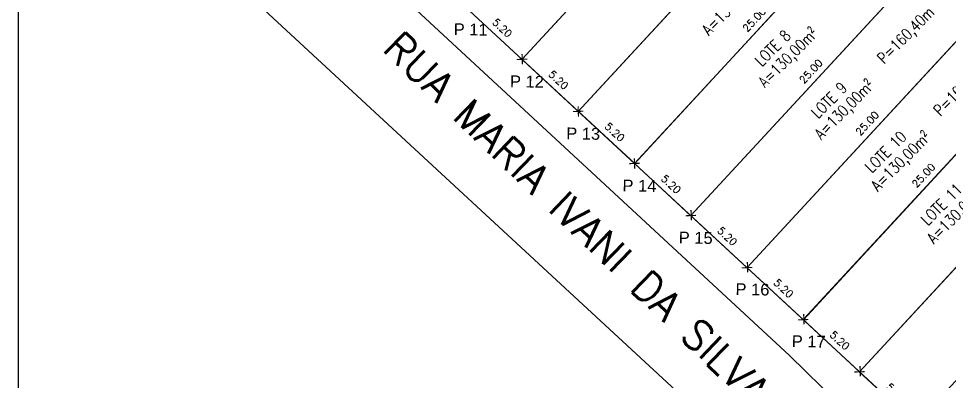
# Model space of a CAD drawing. Header units: millimetres. Extents: x 3076 to 3201, y 1450 to 1555.
# Drawn here: x 3075.7 to 3138.8, y 1485.5 to 1510.1 of the extents above; entities that cross this region are included whole.
import ezdxf
from ezdxf.enums import TextEntityAlignment as Align

# ---------------------------------------------------------------- set-up
doc = ezdxf.new("R2010")
doc.units = ezdxf.units.MM
doc.layers.get('Defpoints').update_dxf_attribs({"color": 250, "true_color": 0x323232})
for name, color, linetype in [('AMARELO', 2, 'Continuous'), ('CINZA', 8, 'Continuous'), ('COD_PONTO', 7, 'Continuous'), ('cotas', 4, 'Continuous'), ('MAGENTA', 6, 'Continuous'), ('QD_LOTE', 1, 'Continuous')]:
    doc.layers.add(name, color=color, linetype=linetype)
doc.layers.add('PONTOS', color=7, linetype='Continuous', lineweight=0)
doc.styles.add('arcad1', font='romans.shx')
doc.styles.add('COTA250', font='ROMANS.SHX', dxfattribs={"height": 0.5})
doc.styles.get("Standard").update_dxf_attribs({"font": 'arial.ttf'})
doc.styles.add('TEXTO', font='romans.shx')
doc.dimstyles.new('COTA250', dxfattribs={"dimtxt": 0.5, "dimasz": 0.5, "dimexe": 0.05, "dimexo": 0.95, "dimgap": 0.4, "dimtad": 1, "dimzin": 4, "dimdsep": 46, "dimtxsty": 'COTA250', "dimblk": 'ARCHTICK', "dimcen": -0.1, "dimdle": 0.05, "dimse1": 1, "dimse2": 1, "dimclrd": 8, "dimclre": 3, "dimclrt": 2, "dimadec": 0, "dimazin": 0, "dimtfac": 1, "dimtix": 1, "dimtmove": 2, "dimatfit": 3, "dimldrblk": 'ARCHTICK', "dimfxl": 1, "dimtvp": 0.125, "dimtolj": 1, "dimtzin": 4, "dimarcsym": 0})

# ---------------------------------------------------------------- blocks, each defined once
blk = doc.blocks.new('_ArchTick')
at = {"color": 0, "linetype": 'ByBlock', "const_width": 0.15}
blk.add_lwpolyline([(-0.5, -0.5), (0.5, 0.5)], dxfattribs=at)
blk = doc.blocks.new('*D161')
at = {"layer": 'cotas', "color": 8, "lineweight": -2, "transparency": 16777216}
blk.add_line((3106.012, 1510.954), (3109.9, 1507.353), dxfattribs=at)
at = {"layer": 'Defpoints', "color": 0, "transparency": 16777216}
for p in [(3106.063, 1510.935), (3109.864, 1507.387), (3109.883, 1507.407)]:
    blk.add_point(p, dxfattribs=at)
at = {"layer": 'cotas', "color": 8, "lineweight": -2, "transparency": 16777216, "xscale": 0.5, "yscale": 0.5, "zscale": 0.5}
for p, rotation in [((3106.048, 1510.92), 137.1981302917409), ((3109.864, 1507.387), 317.1981302917409)]:
    blk.add_blockref('_ArchTick', p, dxfattribs=dict(at, rotation=rotation))
at = {"layer": 'cotas', "color": 2, "transparency": 16777216, "insert": (3108.398, 1509.63), "char_height": 0.5, "attachment_point": 5, "rotation": 317.19813, "style": 'COTA250'}
blk.add_mtext('\\A1; 5.20', dxfattribs=at)
blk = doc.blocks.new('*D162')
at = {"layer": 'cotas', "color": 8, "lineweight": -2, "transparency": 16777216}
blk.add_line((3109.827, 1507.421), (3113.716, 1503.819), dxfattribs=at)
at = {"layer": 'Defpoints', "color": 0, "transparency": 16777216}
for p in [(3109.883, 1507.407), (3113.679, 1503.853), (3113.679, 1503.853)]:
    blk.add_point(p, dxfattribs=at)
at = {"layer": 'cotas', "color": 8, "lineweight": -2, "transparency": 16777216, "xscale": 0.5, "yscale": 0.5, "zscale": 0.5}
for p, rotation in [((3109.864, 1507.387), 137.1981302917409), ((3113.679, 1503.853), 317.1981302917409)]:
    blk.add_blockref('_ArchTick', p, dxfattribs=dict(at, rotation=rotation))
at = {"layer": 'cotas', "color": 2, "transparency": 16777216, "insert": (3112.213, 1506.097), "char_height": 0.5, "attachment_point": 5, "rotation": 317.19813, "style": 'COTA250'}
blk.add_mtext('\\A1; 5.20', dxfattribs=at)
blk = doc.blocks.new('*D163')
at = {"layer": 'cotas', "color": 8, "lineweight": -2, "transparency": 16777216}
blk.add_line((3113.642, 1503.887), (3117.531, 1500.286), dxfattribs=at)
at = {"layer": 'Defpoints', "color": 0, "transparency": 16777216}
for p in [(3113.679, 1503.853), (3117.494, 1500.32), (3117.494, 1500.32)]:
    blk.add_point(p, dxfattribs=at)
at = {"layer": 'cotas', "color": 8, "lineweight": -2, "transparency": 16777216, "xscale": 0.5, "yscale": 0.5, "zscale": 0.5}
for p, rotation in [((3113.679, 1503.853), 137.1981302917409), ((3117.494, 1500.32), 317.1981302917409)]:
    blk.add_blockref('_ArchTick', p, dxfattribs=dict(at, rotation=rotation))
at = {"layer": 'cotas', "color": 2, "transparency": 16777216, "insert": (3116.028, 1502.564), "char_height": 0.5, "attachment_point": 5, "rotation": 317.19813, "style": 'COTA250'}
blk.add_mtext('\\A1; 5.20', dxfattribs=at)
blk = doc.blocks.new('*D164')
at = {"layer": 'cotas', "color": 8, "lineweight": -2, "transparency": 16777216}
blk.add_line((3117.458, 1500.354), (3121.346, 1496.753), dxfattribs=at)
at = {"layer": 'Defpoints', "color": 0, "transparency": 16777216}
for p in [(3117.494, 1500.32), (3121.31, 1496.787), (3121.342, 1496.822)]:
    blk.add_point(p, dxfattribs=at)
at = {"layer": 'cotas', "color": 8, "lineweight": -2, "transparency": 16777216, "xscale": 0.5, "yscale": 0.5, "zscale": 0.5}
for p, rotation in [((3117.494, 1500.32), 137.1981302917409), ((3121.31, 1496.787), 317.1981302917409)]:
    blk.add_blockref('_ArchTick', p, dxfattribs=dict(at, rotation=rotation))
at = {"layer": 'cotas', "color": 2, "transparency": 16777216, "insert": (3119.844, 1499.03), "char_height": 0.5, "attachment_point": 5, "rotation": 317.19813, "style": 'COTA250'}
blk.add_mtext('\\A1; 5.20', dxfattribs=at)
blk = doc.blocks.new('*D165')
at = {"layer": 'cotas', "color": 8, "lineweight": -2, "transparency": 16777216}
blk.add_line((3121.273, 1496.821), (3125.161, 1493.22), dxfattribs=at)
at = {"layer": 'Defpoints', "color": 0, "transparency": 16777216}
for p in [(3121.342, 1496.822), (3125.125, 1493.254), (3125.162, 1493.294)]:
    blk.add_point(p, dxfattribs=at)
at = {"layer": 'cotas', "color": 8, "lineweight": -2, "transparency": 16777216, "xscale": 0.5, "yscale": 0.5, "zscale": 0.5}
for p, rotation in [((3121.31, 1496.787), 137.1981302917409), ((3125.125, 1493.254), 317.1981302917409)]:
    blk.add_blockref('_ArchTick', p, dxfattribs=dict(at, rotation=rotation))
at = {"layer": 'cotas', "color": 2, "transparency": 16777216, "insert": (3123.659, 1495.497), "char_height": 0.5, "attachment_point": 5, "rotation": 317.19813, "style": 'COTA250'}
blk.add_mtext('\\A1; 5.20', dxfattribs=at)
blk = doc.blocks.new('*D166')
at = {"layer": 'cotas', "color": 8, "lineweight": -2, "transparency": 16777216}
blk.add_line((3125.088, 1493.288), (3128.977, 1489.686), dxfattribs=at)
at = {"layer": 'Defpoints', "color": 0, "transparency": 16777216}
for p in [(3125.162, 1493.294), (3128.94, 1489.72), (3128.94, 1489.72)]:
    blk.add_point(p, dxfattribs=at)
at = {"layer": 'cotas', "color": 8, "lineweight": -2, "transparency": 16777216, "xscale": 0.5, "yscale": 0.5, "zscale": 0.5}
for p, rotation in [((3125.125, 1493.254), 137.1981302917409), ((3128.94, 1489.72), 317.1981302917409)]:
    blk.add_blockref('_ArchTick', p, dxfattribs=dict(at, rotation=rotation))
at = {"layer": 'cotas', "color": 2, "transparency": 16777216, "insert": (3127.474, 1491.964), "char_height": 0.5, "attachment_point": 5, "rotation": 317.19813, "style": 'COTA250'}
blk.add_mtext('\\A1; 5.20', dxfattribs=at)
blk = doc.blocks.new('*D167')
at = {"layer": 'cotas', "color": 8, "lineweight": -2, "transparency": 16777216}
blk.add_line((3128.903, 1489.754), (3132.792, 1486.153), dxfattribs=at)
at = {"layer": 'Defpoints', "color": 0, "transparency": 16777216}
for p in [(3128.94, 1489.72), (3132.755, 1486.187), (3132.802, 1486.238)]:
    blk.add_point(p, dxfattribs=at)
at = {"layer": 'cotas', "color": 8, "lineweight": -2, "transparency": 16777216, "xscale": 0.5, "yscale": 0.5, "zscale": 0.5}
for p, rotation in [((3128.94, 1489.72), 137.1981302917409), ((3132.755, 1486.187), 317.1981302917409)]:
    blk.add_blockref('_ArchTick', p, dxfattribs=dict(at, rotation=rotation))
at = {"layer": 'cotas', "color": 2, "transparency": 16777216, "insert": (3131.289, 1488.431), "char_height": 0.5, "attachment_point": 5, "rotation": 317.19813, "style": 'COTA250'}
blk.add_mtext('\\A1; 5.20', dxfattribs=at)
blk = doc.blocks.new('*D168')
at = {"layer": 'cotas', "color": 8, "lineweight": -2, "transparency": 16777216}
blk.add_line((3132.719, 1486.221), (3136.607, 1482.62), dxfattribs=at)
at = {"layer": 'Defpoints', "color": 0, "transparency": 16777216}
for p in [(3132.802, 1486.238), (3136.571, 1482.654), (3136.571, 1482.654)]:
    blk.add_point(p, dxfattribs=at)
at = {"layer": 'cotas', "color": 8, "lineweight": -2, "transparency": 16777216, "xscale": 0.5, "yscale": 0.5, "zscale": 0.5}
for p, rotation in [((3132.755, 1486.187), 137.1981302917409), ((3136.571, 1482.654), 317.1981302917409)]:
    blk.add_blockref('_ArchTick', p, dxfattribs=dict(at, rotation=rotation))
at = {"layer": 'cotas', "color": 2, "transparency": 16777216, "insert": (3135.105, 1484.897), "char_height": 0.5, "attachment_point": 5, "rotation": 317.19813, "style": 'COTA250'}
blk.add_mtext('\\A1; 5.20', dxfattribs=at)
blk = doc.blocks.new('*D109')
at = {"layer": 'cotas', "color": 8, "lineweight": -2, "transparency": 16777216}
blk.add_line((3109.844, 1507.365), (3126.874, 1525.804), dxfattribs=at)
at = {"layer": 'Defpoints', "color": 0, "transparency": 16777216}
for p in [(3126.84, 1525.767), (3126.84, 1525.767), (3109.878, 1507.402, -0.281)]:
    blk.add_point(p, dxfattribs=at)
at = {"layer": 'cotas', "color": 8, "lineweight": -2, "transparency": 16777216, "xscale": 0.5, "yscale": 0.5, "zscale": 0.5}
for p, rotation in [((3126.84, 1525.767), 47.27451773905912), ((3109.878, 1507.402), 227.2745177390592)]:
    blk.add_blockref('_ArchTick', p, dxfattribs=dict(at, rotation=rotation))
at = {"layer": 'cotas', "color": 2, "transparency": 16777216, "insert": (3117.881, 1517.025), "char_height": 0.5, "attachment_point": 5, "rotation": 47.27452, "style": 'COTA250'}
blk.add_mtext('\\A1; 25.00', dxfattribs=at)
blk = doc.blocks.new('*D110')
at = {"layer": 'cotas', "color": 8, "lineweight": -2, "transparency": 16777216}
blk.add_line((3113.645, 1503.817), (3130.675, 1522.255), dxfattribs=at)
at = {"layer": 'Defpoints', "color": 0, "transparency": 16777216}
for p in [(3130.641, 1522.219), (3130.641, 1522.219), (3113.679, 1503.853, -0.281)]:
    blk.add_point(p, dxfattribs=at)
at = {"layer": 'cotas', "color": 8, "lineweight": -2, "transparency": 16777216, "xscale": 0.5, "yscale": 0.5, "zscale": 0.5}
for p, rotation in [((3130.641, 1522.219), 47.27451773905912), ((3113.679, 1503.853), 227.2745177390592)]:
    blk.add_blockref('_ArchTick', p, dxfattribs=dict(at, rotation=rotation))
at = {"layer": 'cotas', "color": 2, "transparency": 16777216, "insert": (3121.683, 1513.477), "char_height": 0.5, "attachment_point": 5, "rotation": 47.27452, "style": 'COTA250'}
blk.add_mtext('\\A1; 25.00', dxfattribs=at)
blk = doc.blocks.new('*D111')
at = {"layer": 'cotas', "color": 8, "lineweight": -2, "transparency": 16777216}
blk.add_line((3117.46, 1500.283), (3134.49, 1518.722), dxfattribs=at)
at = {"layer": 'Defpoints', "color": 0, "transparency": 16777216}
for p in [(3134.456, 1518.685), (3134.456, 1518.685), (3117.494, 1500.32, -0.281)]:
    blk.add_point(p, dxfattribs=at)
at = {"layer": 'cotas', "color": 8, "lineweight": -2, "transparency": 16777216, "xscale": 0.5, "yscale": 0.5, "zscale": 0.5}
for p, rotation in [((3134.456, 1518.685), 47.27451773905912), ((3117.494, 1500.32), 227.2745177390592)]:
    blk.add_blockref('_ArchTick', p, dxfattribs=dict(at, rotation=rotation))
at = {"layer": 'cotas', "color": 2, "transparency": 16777216, "insert": (3125.498, 1509.944), "char_height": 0.5, "attachment_point": 5, "rotation": 47.27452, "style": 'COTA250'}
blk.add_mtext('\\A1; 25.00', dxfattribs=at)
blk = doc.blocks.new('*D112')
at = {"layer": 'cotas', "color": 8, "lineweight": -2, "transparency": 16777216}
blk.add_line((3121.304, 1496.781), (3138.334, 1515.219), dxfattribs=at)
at = {"layer": 'Defpoints', "color": 0, "transparency": 16777216}
for p in [(3138.3, 1515.183), (3138.3, 1515.183), (3121.338, 1496.817, -0.281)]:
    blk.add_point(p, dxfattribs=at)
at = {"layer": 'cotas', "color": 8, "lineweight": -2, "transparency": 16777216, "xscale": 0.5, "yscale": 0.5, "zscale": 0.5}
for p, rotation in [((3138.3, 1515.183), 47.27451773905912), ((3121.338, 1496.817), 227.2745177390592)]:
    blk.add_blockref('_ArchTick', p, dxfattribs=dict(at, rotation=rotation))
at = {"layer": 'cotas', "color": 2, "transparency": 16777216, "insert": (3129.341, 1506.441), "char_height": 0.5, "attachment_point": 5, "rotation": 47.27452, "style": 'COTA250'}
blk.add_mtext('\\A1; 25.00', dxfattribs=at)
blk = doc.blocks.new('*D113')
at = {"layer": 'cotas', "color": 8, "lineweight": -2, "transparency": 16777216}
blk.add_line((3125.124, 1493.253), (3142.154, 1511.691), dxfattribs=at)
at = {"layer": 'Defpoints', "color": 0, "transparency": 16777216}
for p in [(3142.12, 1511.655), (3142.12, 1511.655), (3125.158, 1493.289, -0.281)]:
    blk.add_point(p, dxfattribs=at)
at = {"layer": 'cotas', "color": 8, "lineweight": -2, "transparency": 16777216, "xscale": 0.5, "yscale": 0.5, "zscale": 0.5}
for p, rotation in [((3142.12, 1511.655), 47.27451773905912), ((3125.158, 1493.289), 227.2745177390592)]:
    blk.add_blockref('_ArchTick', p, dxfattribs=dict(at, rotation=rotation))
at = {"layer": 'cotas', "color": 2, "transparency": 16777216, "insert": (3133.161, 1502.913), "char_height": 0.5, "attachment_point": 5, "rotation": 47.27452, "style": 'COTA250'}
blk.add_mtext('\\A1; 25.00', dxfattribs=at)
blk = doc.blocks.new('*D114')
at = {"layer": 'cotas', "color": 8, "lineweight": -2, "transparency": 16777216}
blk.add_line((3128.944, 1489.724), (3145.974, 1508.163), dxfattribs=at)
at = {"layer": 'Defpoints', "color": 0, "transparency": 16777216}
for p in [(3145.94, 1508.126), (3145.94, 1508.126), (3128.978, 1489.761, -0.281)]:
    blk.add_point(p, dxfattribs=at)
at = {"layer": 'cotas', "color": 8, "lineweight": -2, "transparency": 16777216, "xscale": 0.5, "yscale": 0.5, "zscale": 0.5}
for p, rotation in [((3145.94, 1508.126), 47.27451773905912), ((3128.978, 1489.761), 227.2745177390592)]:
    blk.add_blockref('_ArchTick', p, dxfattribs=dict(at, rotation=rotation))
at = {"layer": 'cotas', "color": 2, "transparency": 16777216, "insert": (3136.981, 1499.385), "char_height": 0.5, "attachment_point": 5, "rotation": 47.27452, "style": 'COTA250'}
blk.add_mtext('\\A1; 25.00', dxfattribs=at)
blk = doc.blocks.new('*D115')
at = {"layer": 'cotas', "color": 8, "lineweight": -2, "transparency": 16777216}
blk.add_line((3132.764, 1486.196), (3149.794, 1504.635), dxfattribs=at)
at = {"layer": 'Defpoints', "color": 0, "transparency": 16777216}
for p in [(3149.76, 1504.598), (3149.76, 1504.598), (3132.798, 1486.233, -0.281)]:
    blk.add_point(p, dxfattribs=at)
at = {"layer": 'cotas', "color": 8, "lineweight": -2, "transparency": 16777216, "xscale": 0.5, "yscale": 0.5, "zscale": 0.5}
for p, rotation in [((3149.76, 1504.598), 47.27451773905912), ((3132.798, 1486.233), 227.2745177390592)]:
    blk.add_blockref('_ArchTick', p, dxfattribs=dict(at, rotation=rotation))
at = {"layer": 'cotas', "color": 2, "transparency": 16777216, "insert": (3140.801, 1495.857), "char_height": 0.5, "attachment_point": 5, "rotation": 47.27452, "style": 'COTA250'}
blk.add_mtext('\\A1; 25.00', dxfattribs=at)
blk = doc.blocks.new('*D116')
at = {"layer": 'cotas', "color": 8, "lineweight": -2, "transparency": 16777216}
blk.add_line((3136.584, 1482.668), (3153.614, 1501.107), dxfattribs=at)
at = {"layer": 'Defpoints', "color": 0, "transparency": 16777216}
for p in [(3153.58, 1501.07), (3153.58, 1501.07), (3136.618, 1482.705, -0.281)]:
    blk.add_point(p, dxfattribs=at)
at = {"layer": 'cotas', "color": 8, "lineweight": -2, "transparency": 16777216, "xscale": 0.5, "yscale": 0.5, "zscale": 0.5}
for p, rotation in [((3153.58, 1501.07), 47.27451773905912), ((3136.618, 1482.705), 227.2745177390592)]:
    blk.add_blockref('_ArchTick', p, dxfattribs=dict(at, rotation=rotation))
at = {"layer": 'cotas', "color": 2, "transparency": 16777216, "insert": (3144.621, 1492.329), "char_height": 0.5, "attachment_point": 5, "rotation": 47.27452, "style": 'COTA250'}
blk.add_mtext('\\A1; 25.00', dxfattribs=at)

msp = doc.modelspace()

# ---------------------------------------------------------------- linework, layer by layer
at = {"layer": 'CINZA'}
for p, q in [((3128.198, 1477.631, -0.592), (3075.725, 1526.151, -0.921)), ((3100.621, 1512.666, -0.926), (3128.013, 1487.301, -0.76)), ((3128.013, 1487.301, -0.76), (3161.572, 1454.395, -0.509))]:
    msp.add_line(p, q, dxfattribs=at)
at = {"layer": 'PONTOS'}
for p in [(3109.864, 1507.387, -0.281), (3113.679, 1503.853, -0.281), (3117.494, 1500.32, -0.281), (3121.31, 1496.787, -0.281), (3125.125, 1493.254), (3128.94, 1489.72), (3132.755, 1486.187)]:
    msp.add_point(p, dxfattribs=at)
at = {"layer": 'QD_LOTE'}
msp.add_lwpolyline([(3075.725, 1450.05), (3075.725, 1555.5), (3201.399, 1555.5), (3201.399, 1450.05)], close=True, dxfattribs=at)
for points in [[(3188.528, 1502.841), (3188.057, 1481.576), (3164.892, 1456.427), (3090.787, 1525.053), (3107.75, 1543.418), (3154.707, 1499.932), (3171.685, 1518.282), (3188.528, 1502.841)], [(3109.864, 1507.387), (3126.826, 1525.752)], [(3113.679, 1503.853), (3130.641, 1522.219)], [(3117.494, 1500.32), (3134.456, 1518.685)], [(3121.31, 1496.787), (3138.272, 1515.152)], [(3125.125, 1493.254), (3142.087, 1511.619)], [(3128.987, 1489.771), (3145.902, 1508.086)], [(3132.755, 1486.187), (3149.718, 1504.552)]]:
    msp.add_lwpolyline(points, dxfattribs=at)

# ---------------------------------------------------------------- texts
at = {"layer": 'AMARELO', "linetype": 'Continuous', "style": 'arcad1', "width": 0.8}
for s, p in [('A=130,00m²', (3124.082, 1511.05)), ('P=160,40m', (3135.886, 1509.031, 61.709)), ('A=130,00m²', (3127.897, 1507.517)), ('P=160,40m', (3139.702, 1505.497, 61.99)), ('A=130,00m²', (3131.712, 1503.984)), ('A=130,00m²', (3135.551, 1500.476)), ('A=130,00m²', (3139.343, 1496.917))]:
    msp.add_text(s, height=0.768, rotation=45, dxfattribs=at).set_placement(p, align=Align.MIDDLE_CENTER)
at = {"layer": 'AMARELO', "style": 'TEXTO'}
msp.add_text('RUA MARIA IVANI DA SILVA', height=2, rotation=316, dxfattribs=at).set_placement((3101.014, 1508.731, -0.261), align=Align.MIDDLE_LEFT)
at = {"layer": 'COD_PONTO'}
for s, p in [('P 11', (3105.234, 1509.43, -0.281)), ('P 12', (3109.05, 1505.897, -0.281)), ('P 13', (3112.865, 1502.364, -0.281)), ('P 14', (3116.68, 1498.831, -0.281)), ('P 15', (3120.496, 1495.298, -0.281)), ('P 16', (3124.346, 1491.802)), ('P 17', (3128.161, 1488.269))]:
    msp.add_text(s, height=0.8, rotation=359, dxfattribs=at).set_placement(p, align=Align.MIDDLE_LEFT)
at = {"layer": 'MAGENTA', "linetype": 'Continuous', "style": 'arcad1', "width": 0.8}
for s, p in [('LOTE 8', (3126.87, 1508.15)), ('LOTE 9', (3130.685, 1504.617)), ('LOTE 10', (3134.524, 1501.109)), ('LOTE 11', (3138.316, 1497.551))]:
    msp.add_text(s, height=0.768, rotation=45, dxfattribs=at).set_placement(p, align=Align.MIDDLE_CENTER)

# ---------------------------------------------------------------- dimensions: what is measured, and where the dimension line sits
at = {"layer": 'cotas'}
for p1, p2, picture, middle in [((3109.878, 1507.402, -0.281), (3126.84, 1525.767), '*D109', (3117.881, 1517.025)), ((3113.679, 1503.853, -0.281), (3130.641, 1522.219), '*D110', (3121.683, 1513.477)), ((3117.494, 1500.32, -0.281), (3134.456, 1518.685), '*D111', (3125.498, 1509.944)), ((3121.338, 1496.817, -0.281), (3138.3, 1515.183), '*D112', (3129.341, 1506.441)), ((3125.158, 1493.289, -0.281), (3142.12, 1511.655), '*D113', (3133.161, 1502.913)), ((3128.978, 1489.761, -0.281), (3145.94, 1508.126), '*D114', (3136.981, 1499.385)), ((3132.798, 1486.233, -0.281), (3149.76, 1504.598), '*D115', (3140.801, 1495.857)), ((3136.618, 1482.705, -0.281), (3153.58, 1501.07), '*D116', (3144.621, 1492.329))]:
    dim = msp.add_aligned_dim(p1=p1, p2=p2, distance=0, dimstyle='COTA250', override={"dimpost": ' <>'}, dxfattribs=at)
    dim.commit()
    dim.dimension.update_dxf_attribs({"geometry": picture, "text_midpoint": middle})
for base, p1, p2, picture, middle in [((3109.864, 1507.387), (3106.063, 1510.935), (3109.883, 1507.407), '*D161', (3108.398, 1509.63)), ((3113.679, 1503.853), (3109.883, 1507.407), (3113.679, 1503.853), '*D162', (3112.213, 1506.097)), ((3117.494, 1500.32), (3113.679, 1503.853), (3117.494, 1500.32), '*D163', (3116.028, 1502.564)), ((3121.31, 1496.787), (3117.494, 1500.32), (3121.342, 1496.822), '*D164', (3119.844, 1499.03)), ((3125.125, 1493.254), (3121.342, 1496.822), (3125.162, 1493.294), '*D165', (3123.659, 1495.497)), ((3128.94, 1489.72), (3125.162, 1493.294), (3128.94, 1489.72), '*D166', (3127.474, 1491.964)), ((3132.755, 1486.187), (3128.94, 1489.72), (3132.802, 1486.238), '*D167', (3131.289, 1488.431)), ((3136.571, 1482.654), (3132.802, 1486.238), (3136.571, 1482.654), '*D168', (3135.105, 1484.897))]:
    dim = msp.add_linear_dim(base=base, p1=p1, p2=p2, angle=137.19813, dimstyle='COTA250', override={"dimpost": ' <>'}, dxfattribs=at)
    dim.commit()
    dim.dimension.update_dxf_attribs({"geometry": picture, "text_midpoint": middle})

doc.saveas('drawing.dxf')
